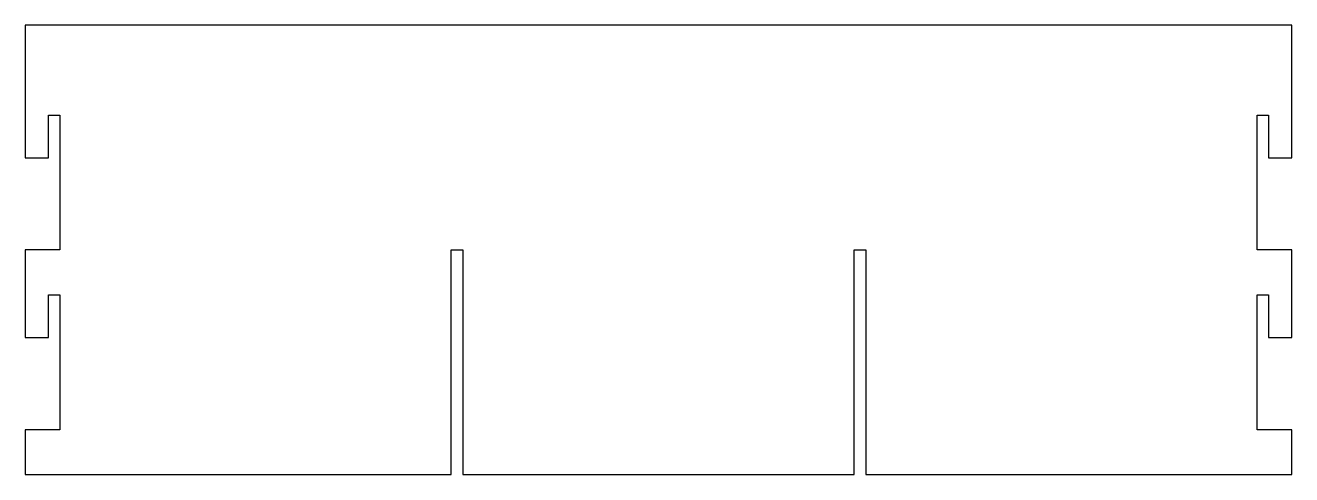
# Model space of a CAD drawing. Extents: x -550 to 550, y -275 to 115.
import ezdxf

# ---------------------------------------------------------------- set-up
doc = ezdxf.new("R2010")
doc.units = 0
doc.layers.get('0').update_dxf_attribs({"linetype": 'CONTINUOUS'})

msp = doc.modelspace()

# ---------------------------------------------------------------- linework, layer by layer
at = {"color": 7, "linetype": 'CONTINUOUS'}
for p, q in [((-550, 114.8), (-550, -0.2)), ((550, 114.8), (-550, 114.8)), ((550, -0.2), (550, 114.8)), ((-530, -0.2), (-530, 36.8)), ((-530, 36.8), (-520, 36.8)), ((-520, 36.8), (-520, -80.2)), ((520, -80.2), (520, 36.8)), ((520, 36.8), (530, 36.8)), ((530, 36.8), (530, -0.2)), ((-550, -0.2), (-530, -0.2)), ((530, -0.2), (550, -0.2)), ((-520, -80.2), (-550, -80.2)), ((-550, -80.2), (-550, -156.2)), ((-180, -275.2), (-180, -80.2)), ((-180, -80.2), (-170, -80.2)), ((-170, -80.2), (-170, -275.2)), ((170, -275.2), (170, -80.2)), ((170, -80.2), (180, -80.2)), ((180, -80.2), (180, -275.2)), ((550, -80.2), (520, -80.2)), ((550, -156.2), (550, -80.2)), ((-530, -156.2), (-530, -119.2)), ((-530, -119.2), (-520, -119.2)), ((-520, -119.2), (-520, -236.2)), ((520, -236.2), (520, -119.2)), ((520, -119.2), (530, -119.2)), ((530, -119.2), (530, -156.2)), ((-550, -156.2), (-530, -156.2)), ((530, -156.2), (550, -156.2)), ((-520, -236.2), (-550, -236.2)), ((-550, -236.2), (-550, -275.2)), ((550, -236.2), (520, -236.2)), ((550, -275.2), (550, -236.2)), ((-550, -275.2), (-180, -275.2)), ((-170, -275.2), (170, -275.2)), ((180, -275.2), (550, -275.2))]:
    msp.add_line(p, q, dxfattribs=at)

doc.saveas('drawing.dxf')
